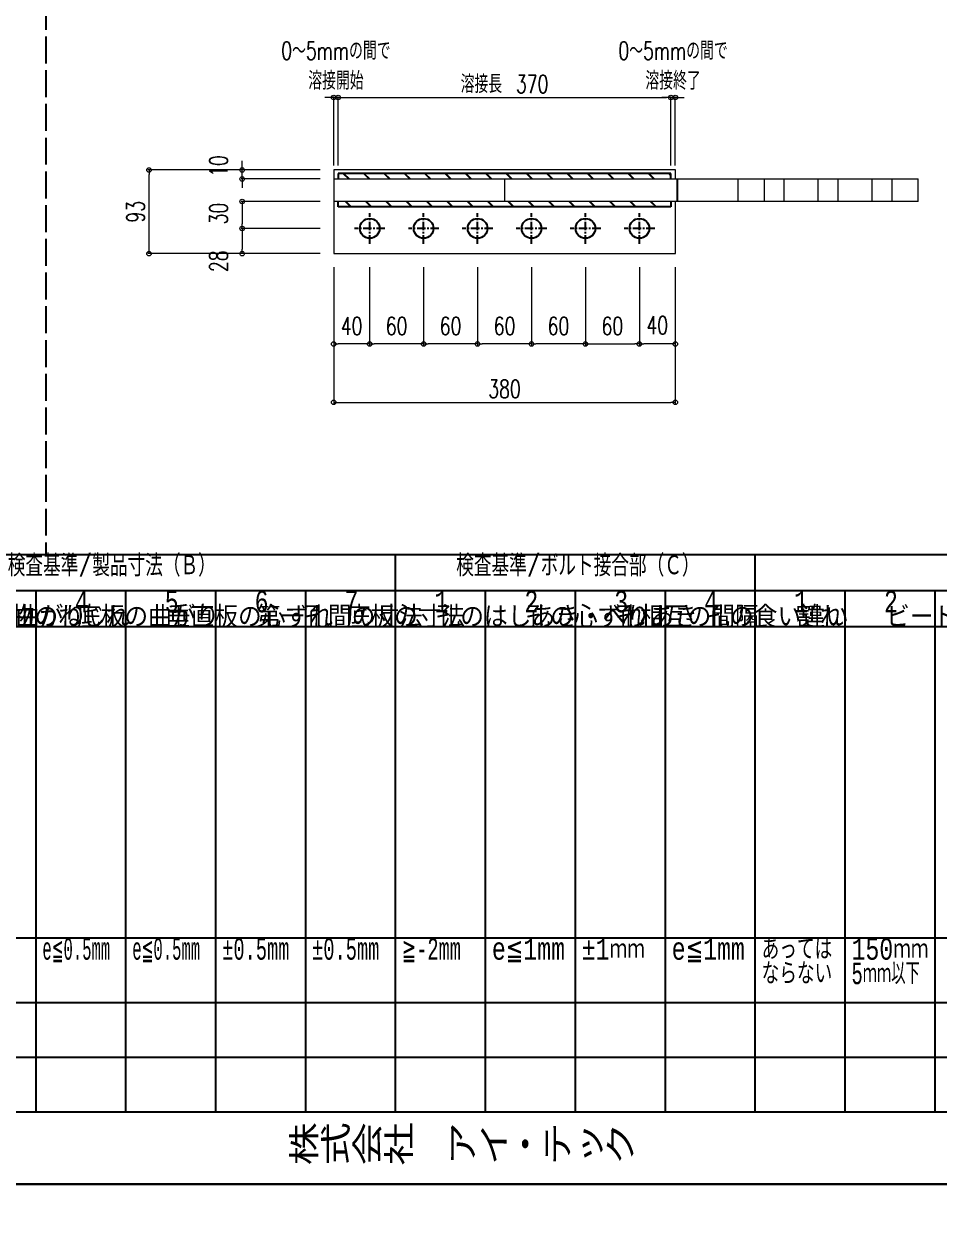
# Model space of a CAD drawing. Header units: millimetres. Extents: x -11384 to 29624, y 0 to 17788.
# Drawn here: x 12459 to 13476, y 7088 to 8418 of the extents above; entities that cross this region are included whole.
import ezdxf
from ezdxf.enums import TextEntityAlignment as Align

# ---------------------------------------------------------------- set-up
doc = ezdxf.new("R2010")
doc.units = ezdxf.units.MM
doc.header["$LTSCALE"] = 5
for name, pattern in [('ACAD_ISO03W100', [30, 12, -18]), ('CENTER1', [10, 6.25, -1.25, 1.25, -1.25]), ('DASHED', [7.5, 6, -1.5])]:
    doc.linetypes.add(name, pattern=pattern)
doc.layers.get('0').update_dxf_attribs({"color": 255})
doc.layers.get('DEFPOINTS').update_dxf_attribs({"color": 255})
for name, color, linetype in [('LAYER6', 7, 'Continuous'), ('寸法', 4, 'Continuous'), ('文字', 7, 'Continuous'), ('溶接', 241, 'Continuous'), ('補助線', 7, 'ACAD_ISO03W100'), ('金物', 142, 'Continuous')]:
    doc.layers.add(name, color=color, linetype=linetype)
doc.styles.add('DLSTANDARD1', font='monotxt.shx', dxfattribs={"width": 0.6, "bigfont": 'extfont'})
doc.styles.add('KANJI', font='simplex.shx', dxfattribs={"width": 0.7, "bigfont": 'extfont2.shx'})
doc.styles.get("Standard").update_dxf_attribs({"font": 'simplex.shx', "width": 0.7, "height": 2.5, "bigfont": '@extfont2.shx'})
doc.styles.add('TATEGAKI', font='txt', dxfattribs={"bigfont": 'bigfont.shx'})
doc.dimstyles.new('一般寸法-小さめ', dxfattribs={"dimscale": 10, "dimtxt": 2, "dimasz": 0.5, "dimexe": 0.125, "dimexo": 1.5, "dimgap": 0.5, "dimtad": 1, "dimtxsty": 'KANJI', "dimblk": 'ORIGIN', "dimcen": 0, "dimclrd": 256, "dimclre": 256, "dimclrt": 256, "dimadec": 0, "dimazin": 0, "dimtfac": 1, "dimtmove": 2, "dimatfit": 2, "dimfxl": 0, "dimtolj": 2, "dimlwd": 5, "dimlwe": 5, "dimarcsym": 0})

# ---------------------------------------------------------------- blocks, each defined once
blk = doc.blocks.new('_Origin')
at = {"color": 0, "linetype": 'ByBlock', "lineweight": -2}
blk.add_line((0, 0), (-1, 0), dxfattribs=at)
blk.add_circle((0, 0), 0.5, dxfattribs=at)
blk = doc.blocks.new('*D892')
at = {"layer": 'DEFPOINTS', "color": 0, "transparency": 16777216}
for p in [(12803.1, 8220.6), (12701.3, 8190.6), (12803.1, 8190.6)]:
    blk.add_point(p, dxfattribs=at)
at = {"layer": '寸法', "lineweight": 5, "transparency": 16777216}
for p, q in [((12788.1, 8220.6), (12700.1, 8220.6)), ((12701.3, 8215.6), (12701.3, 8195.6)), ((12788.1, 8190.6), (12700.1, 8190.6))]:
    blk.add_line(p, q, dxfattribs=at)
at = {"layer": '寸法', "lineweight": 5, "transparency": 16777216, "xscale": 5, "yscale": 5, "zscale": 5}
for p, rotation in [((12701.3, 8220.6), 90), ((12701.3, 8190.6), 270)]:
    blk.add_blockref('_Origin', p, dxfattribs=dict(at, rotation=rotation))
at = {"layer": '寸法', "transparency": 16777216, "insert": (12675.1, 8207.1), "char_height": 20, "attachment_point": 5, "rotation": 90, "style": 'KANJI'}
blk.add_mtext('\\A2;30', dxfattribs=at)
blk = doc.blocks.new('*D902')
at = {"layer": 'DEFPOINTS', "color": 0, "transparency": 16777216}
for p in [(12597.7, 8255.6), (12803.1, 8255.6), (12803.1, 8162.6)]:
    blk.add_point(p, dxfattribs=at)
at = {"layer": '寸法', "lineweight": 5, "transparency": 16777216}
for p, q in [((12788.1, 8255.6), (12596.5, 8255.6)), ((12597.7, 8167.6), (12597.7, 8250.6)), ((12788.1, 8162.6), (12596.5, 8162.6))]:
    blk.add_line(p, q, dxfattribs=at)
at = {"layer": '寸法', "lineweight": 5, "transparency": 16777216, "xscale": 5, "yscale": 5, "zscale": 5}
for p, rotation in [((12597.7, 8255.6), 90), ((12597.7, 8162.6), 270)]:
    blk.add_blockref('_Origin', p, dxfattribs=dict(at, rotation=rotation))
at = {"layer": '寸法', "transparency": 16777216, "insert": (12582.7, 8209.1), "char_height": 20, "attachment_point": 5, "rotation": 90, "style": 'KANJI'}
blk.add_mtext('\\A2;93', dxfattribs=at)
blk = doc.blocks.new('*D893')
at = {"layer": 'DEFPOINTS', "color": 0, "transparency": 16777216}
for p in [(12701.3, 8255.6), (12803.1, 8255.6), (12803.1, 8245.6)]:
    blk.add_point(p, dxfattribs=at)
at = {"layer": '寸法', "lineweight": 5, "transparency": 16777216}
for p, q in [((12701.3, 8260.6), (12701.3, 8265.6)), ((12788.1, 8255.6), (12700.1, 8255.6)), ((12701.3, 8245.6), (12701.3, 8255.6)), ((12788.1, 8245.6), (12700.1, 8245.6)), ((12701.3, 8240.6), (12701.3, 8235.6))]:
    blk.add_line(p, q, dxfattribs=at)
at = {"layer": '寸法', "lineweight": 5, "transparency": 16777216, "xscale": 5, "yscale": 5, "zscale": 5}
for p, rotation in [((12701.3, 8255.6), 270), ((12701.3, 8245.6), 90)]:
    blk.add_blockref('_Origin', p, dxfattribs=dict(at, rotation=rotation))
at = {"layer": '寸法', "transparency": 16777216, "insert": (12675.1, 8260), "char_height": 20, "attachment_point": 5, "rotation": 90, "style": 'KANJI'}
blk.add_mtext('\\A2;10', dxfattribs=at)
blk = doc.blocks.new('*D894')
at = {"layer": 'DEFPOINTS', "color": 0, "transparency": 16777216}
for p in [(12803.1, 8190.6), (12701.3, 8162.6), (12803.1, 8162.6)]:
    blk.add_point(p, dxfattribs=at)
at = {"layer": '寸法', "lineweight": 5, "transparency": 16777216}
for p, q in [((12788.1, 8190.6), (12700.1, 8190.6)), ((12701.3, 8185.6), (12701.3, 8167.6)), ((12788.1, 8162.6), (12700.1, 8162.6))]:
    blk.add_line(p, q, dxfattribs=at)
at = {"layer": '寸法', "lineweight": 5, "transparency": 16777216, "xscale": 5, "yscale": 5, "zscale": 5}
for p, rotation in [((12701.3, 8190.6), 90), ((12701.3, 8162.6), 270)]:
    blk.add_blockref('_Origin', p, dxfattribs=dict(at, rotation=rotation))
at = {"layer": '寸法', "transparency": 16777216, "insert": (12675.1, 8154.1), "char_height": 20, "attachment_point": 5, "rotation": 90, "style": 'KANJI'}
blk.add_mtext('\\A2;28', dxfattribs=at)
blk = doc.blocks.new('*D903')
at = {"layer": 'DEFPOINTS', "color": 0, "transparency": 16777216}
for p in [(12803.1, 8162.6), (13183.1, 8162.6), (13183.1, 7997.2)]:
    blk.add_point(p, dxfattribs=at)
at = {"layer": '寸法', "lineweight": 5, "transparency": 16777216}
for p, q in [((12803.1, 8147.6), (12803.1, 7996)), ((13183.1, 8147.6), (13183.1, 7996)), ((12808.1, 7997.2), (13178.1, 7997.2))]:
    blk.add_line(p, q, dxfattribs=at)
at = {"layer": '寸法', "lineweight": 5, "transparency": 16777216, "xscale": 5, "yscale": 5, "zscale": 5, "rotation": 180}
blk.add_blockref('_Origin', (12803.1, 7997.2), dxfattribs=at)
at = {"layer": '寸法', "lineweight": 5, "transparency": 16777216, "xscale": 5, "yscale": 5, "zscale": 5}
blk.add_blockref('_Origin', (13183.1, 7997.2), dxfattribs=at)
at = {"layer": '寸法', "transparency": 16777216, "insert": (12993.1, 8012.2), "char_height": 20, "attachment_point": 5, "style": 'KANJI'}
blk.add_mtext('\\A2;380', dxfattribs=at)
blk = doc.blocks.new('*D895')
at = {"layer": 'DEFPOINTS', "color": 0, "transparency": 16777216}
for p in [(12903.1, 8162.6), (12963.1, 8162.6), (12903.1, 8062.1)]:
    blk.add_point(p, dxfattribs=at)
at = {"layer": '寸法', "lineweight": 5, "transparency": 16777216}
for p, q in [((12903.1, 8147.6), (12903.1, 8060.9)), ((12963.1, 8147.6), (12963.1, 8060.9)), ((12958.1, 8062.1), (12908.1, 8062.1))]:
    blk.add_line(p, q, dxfattribs=at)
at = {"layer": '寸法', "lineweight": 5, "transparency": 16777216, "xscale": 5, "yscale": 5, "zscale": 5, "rotation": 180}
blk.add_blockref('_Origin', (12903.1, 8062.1), dxfattribs=at)
at = {"layer": '寸法', "lineweight": 5, "transparency": 16777216, "xscale": 5, "yscale": 5, "zscale": 5}
blk.add_blockref('_Origin', (12963.1, 8062.1), dxfattribs=at)
at = {"layer": '寸法', "transparency": 16777216, "insert": (12933.1, 8082.1), "char_height": 20, "attachment_point": 5, "style": 'KANJI'}
blk.add_mtext('\\A2;60', dxfattribs=at)
blk = doc.blocks.new('*D896')
at = {"layer": 'DEFPOINTS', "color": 0, "transparency": 16777216}
for p in [(12803.1, 8162.6), (12843.1, 8162.6), (12803.1, 8062.1)]:
    blk.add_point(p, dxfattribs=at)
at = {"layer": '寸法', "lineweight": 5, "transparency": 16777216}
for p, q in [((12803.1, 8147.6), (12803.1, 8060.9)), ((12843.1, 8147.6), (12843.1, 8060.9)), ((12838.1, 8062.1), (12808.1, 8062.1))]:
    blk.add_line(p, q, dxfattribs=at)
at = {"layer": '寸法', "lineweight": 5, "transparency": 16777216, "xscale": 5, "yscale": 5, "zscale": 5, "rotation": 180}
blk.add_blockref('_Origin', (12803.1, 8062.1), dxfattribs=at)
at = {"layer": '寸法', "lineweight": 5, "transparency": 16777216, "xscale": 5, "yscale": 5, "zscale": 5}
blk.add_blockref('_Origin', (12843.1, 8062.1), dxfattribs=at)
at = {"layer": '寸法', "transparency": 16777216, "insert": (12823.1, 8082.1), "char_height": 20, "attachment_point": 5, "style": 'KANJI'}
blk.add_mtext('\\A2;40', dxfattribs=at)
blk = doc.blocks.new('*D897')
at = {"layer": 'DEFPOINTS', "color": 0, "transparency": 16777216}
for p in [(13023.1, 8162.6), (13083.1, 8162.6), (13023.1, 8062.1)]:
    blk.add_point(p, dxfattribs=at)
at = {"layer": '寸法', "lineweight": 5, "transparency": 16777216}
for p, q in [((13023.1, 8147.6), (13023.1, 8060.9)), ((13083.1, 8147.6), (13083.1, 8060.9)), ((13078.1, 8062.1), (13028.1, 8062.1))]:
    blk.add_line(p, q, dxfattribs=at)
at = {"layer": '寸法', "lineweight": 5, "transparency": 16777216, "xscale": 5, "yscale": 5, "zscale": 5, "rotation": 180}
blk.add_blockref('_Origin', (13023.1, 8062.1), dxfattribs=at)
at = {"layer": '寸法', "lineweight": 5, "transparency": 16777216, "xscale": 5, "yscale": 5, "zscale": 5}
blk.add_blockref('_Origin', (13083.1, 8062.1), dxfattribs=at)
at = {"layer": '寸法', "transparency": 16777216, "insert": (13053.1, 8082.1), "char_height": 20, "attachment_point": 5, "style": 'KANJI'}
blk.add_mtext('\\A2;60', dxfattribs=at)
blk = doc.blocks.new('*D898')
at = {"layer": 'DEFPOINTS', "color": 0, "transparency": 16777216}
for p in [(13083.1, 8162.6), (13143.1, 8162.6), (13143.1, 8062.1)]:
    blk.add_point(p, dxfattribs=at)
at = {"layer": '寸法', "lineweight": 5, "transparency": 16777216}
for p, q in [((13083.1, 8147.6), (13083.1, 8060.9)), ((13143.1, 8147.6), (13143.1, 8060.9)), ((13088.1, 8062.1), (13138.1, 8062.1))]:
    blk.add_line(p, q, dxfattribs=at)
at = {"layer": '寸法', "lineweight": 5, "transparency": 16777216, "xscale": 5, "yscale": 5, "zscale": 5, "rotation": 180}
blk.add_blockref('_Origin', (13083.1, 8062.1), dxfattribs=at)
at = {"layer": '寸法', "lineweight": 5, "transparency": 16777216, "xscale": 5, "yscale": 5, "zscale": 5}
blk.add_blockref('_Origin', (13143.1, 8062.1), dxfattribs=at)
at = {"layer": '寸法', "transparency": 16777216, "insert": (13113.1, 8082.1), "char_height": 20, "attachment_point": 5, "style": 'KANJI'}
blk.add_mtext('\\A2;60', dxfattribs=at)
blk = doc.blocks.new('*D899')
at = {"layer": 'DEFPOINTS', "color": 0, "transparency": 16777216}
for p in [(13143.1, 8162.6), (13183.1, 8162.6), (13143.1, 8062.1)]:
    blk.add_point(p, dxfattribs=at)
at = {"layer": '寸法', "lineweight": 5, "transparency": 16777216}
for p, q in [((13143.1, 8147.6), (13143.1, 8060.9)), ((13183.1, 8147.6), (13183.1, 8060.9)), ((13178.1, 8062.1), (13148.1, 8062.1))]:
    blk.add_line(p, q, dxfattribs=at)
at = {"layer": '寸法', "lineweight": 5, "transparency": 16777216, "xscale": 5, "yscale": 5, "zscale": 5, "rotation": 180}
blk.add_blockref('_Origin', (13143.1, 8062.1), dxfattribs=at)
at = {"layer": '寸法', "lineweight": 5, "transparency": 16777216, "xscale": 5, "yscale": 5, "zscale": 5}
blk.add_blockref('_Origin', (13183.1, 8062.1), dxfattribs=at)
at = {"layer": '寸法', "transparency": 16777216, "insert": (13163.1, 8082.9), "char_height": 20, "attachment_point": 5, "style": 'KANJI'}
blk.add_mtext('\\A2;40', dxfattribs=at)
blk = doc.blocks.new('*D900')
at = {"layer": 'DEFPOINTS', "color": 0, "transparency": 16777216}
for p in [(12963.1, 8162.6), (13023.1, 8162.6), (12963.1, 8062.1)]:
    blk.add_point(p, dxfattribs=at)
at = {"layer": '寸法', "lineweight": 5, "transparency": 16777216}
for p, q in [((12963.1, 8147.6), (12963.1, 8060.9)), ((13023.1, 8147.6), (13023.1, 8060.9)), ((13018.1, 8062.1), (12968.1, 8062.1))]:
    blk.add_line(p, q, dxfattribs=at)
at = {"layer": '寸法', "lineweight": 5, "transparency": 16777216, "xscale": 5, "yscale": 5, "zscale": 5, "rotation": 180}
blk.add_blockref('_Origin', (12963.1, 8062.1), dxfattribs=at)
at = {"layer": '寸法', "lineweight": 5, "transparency": 16777216, "xscale": 5, "yscale": 5, "zscale": 5}
blk.add_blockref('_Origin', (13023.1, 8062.1), dxfattribs=at)
at = {"layer": '寸法', "transparency": 16777216, "insert": (12993.1, 8082.1), "char_height": 20, "attachment_point": 5, "style": 'KANJI'}
blk.add_mtext('\\A2;60', dxfattribs=at)
blk = doc.blocks.new('*D901')
at = {"layer": 'DEFPOINTS', "color": 0, "transparency": 16777216}
for p in [(12843.1, 8162.6), (12903.1, 8162.6), (12843.1, 8062.1)]:
    blk.add_point(p, dxfattribs=at)
at = {"layer": '寸法', "lineweight": 5, "transparency": 16777216}
for p, q in [((12843.1, 8147.6), (12843.1, 8060.9)), ((12903.1, 8147.6), (12903.1, 8060.9)), ((12898.1, 8062.1), (12848.1, 8062.1))]:
    blk.add_line(p, q, dxfattribs=at)
at = {"layer": '寸法', "lineweight": 5, "transparency": 16777216, "xscale": 5, "yscale": 5, "zscale": 5, "rotation": 180}
blk.add_blockref('_Origin', (12843.1, 8062.1), dxfattribs=at)
at = {"layer": '寸法', "lineweight": 5, "transparency": 16777216, "xscale": 5, "yscale": 5, "zscale": 5}
blk.add_blockref('_Origin', (12903.1, 8062.1), dxfattribs=at)
at = {"layer": '寸法', "transparency": 16777216, "insert": (12873.1, 8082.1), "char_height": 20, "attachment_point": 5, "style": 'KANJI'}
blk.add_mtext('\\A2;60', dxfattribs=at)
blk = doc.blocks.new('*D904')
at = {"layer": 'DEFPOINTS', "color": 0, "linetype": 'Continuous', "transparency": 16777216}
for p in [(12808.1, 8336.1), (12803.1, 8245.6), (12808.1, 8245.6)]:
    blk.add_point(p, dxfattribs=at)
at = {"layer": '寸法', "linetype": 'Continuous', "lineweight": 5, "transparency": 16777216}
for p, q in [((12798.1, 8336.1), (12793.1, 8336.1)), ((12803.1, 8260.6), (12803.1, 8337.3)), ((12803.1, 8336.1), (12808.1, 8336.1)), ((12808.1, 8260.6), (12808.1, 8337.3)), ((12813.1, 8336.1), (12818.1, 8336.1))]:
    blk.add_line(p, q, dxfattribs=at)
at = {"layer": '寸法', "linetype": 'Continuous', "lineweight": 5, "transparency": 16777216, "xscale": 5, "yscale": 5, "zscale": 5}
blk.add_blockref('_Origin', (12803.1, 8336.1), dxfattribs=at)
at = {"layer": '寸法', "linetype": 'Continuous', "lineweight": 5, "transparency": 16777216, "xscale": 5, "yscale": 5, "zscale": 5, "rotation": 180}
blk.add_blockref('_Origin', (12808.1, 8336.1), dxfattribs=at)
at = {"layer": '寸法', "linetype": 'Continuous', "transparency": 16777216, "insert": (12805.6, 8371.5), "char_height": 20, "attachment_point": 5, "style": 'KANJI'}
blk.add_mtext('\\A2;0～5mmの間で\\P溶接開始', dxfattribs=at)
blk = doc.blocks.new('*D905')
at = {"layer": 'DEFPOINTS', "color": 0, "linetype": 'Continuous', "transparency": 16777216}
for p in [(13178.1, 8336.1), (12808.1, 8245.6), (13178.1, 8245.6)]:
    blk.add_point(p, dxfattribs=at)
at = {"layer": '寸法', "linetype": 'Continuous', "lineweight": 5, "transparency": 16777216}
for p, q in [((12808.1, 8260.6), (12808.1, 8337.3)), ((12813.1, 8336.1), (13173.1, 8336.1)), ((13178.1, 8260.6), (13178.1, 8337.3))]:
    blk.add_line(p, q, dxfattribs=at)
at = {"layer": '寸法', "linetype": 'Continuous', "lineweight": 5, "transparency": 16777216, "xscale": 5, "yscale": 5, "zscale": 5, "rotation": 180}
blk.add_blockref('_Origin', (12808.1, 8336.1), dxfattribs=at)
at = {"layer": '寸法', "linetype": 'Continuous', "lineweight": 5, "transparency": 16777216, "xscale": 5, "yscale": 5, "zscale": 5}
blk.add_blockref('_Origin', (13178.1, 8336.1), dxfattribs=at)
at = {"layer": '寸法', "linetype": 'Continuous', "transparency": 16777216, "insert": (12993.1, 8351.1), "char_height": 20, "attachment_point": 5, "style": 'KANJI'}
blk.add_mtext('\\A2;溶接長\u3000370', dxfattribs=at)
blk = doc.blocks.new('*D906')
at = {"layer": 'DEFPOINTS', "color": 0, "linetype": 'Continuous', "transparency": 16777216}
for p in [(13183.1, 8336.1), (13178.1, 8245.6), (13183.1, 8245.6)]:
    blk.add_point(p, dxfattribs=at)
at = {"layer": '寸法', "linetype": 'Continuous', "lineweight": 5, "transparency": 16777216}
for p, q in [((13173.1, 8336.1), (13168.1, 8336.1)), ((13178.1, 8260.6), (13178.1, 8337.3)), ((13178.1, 8336.1), (13183.1, 8336.1)), ((13183.1, 8260.6), (13183.1, 8337.3)), ((13188.1, 8336.1), (13193.1, 8336.1))]:
    blk.add_line(p, q, dxfattribs=at)
at = {"layer": '寸法', "linetype": 'Continuous', "lineweight": 5, "transparency": 16777216, "xscale": 5, "yscale": 5, "zscale": 5}
blk.add_blockref('_Origin', (13178.1, 8336.1), dxfattribs=at)
at = {"layer": '寸法', "linetype": 'Continuous', "lineweight": 5, "transparency": 16777216, "xscale": 5, "yscale": 5, "zscale": 5, "rotation": 180}
blk.add_blockref('_Origin', (13183.1, 8336.1), dxfattribs=at)
at = {"layer": '寸法', "linetype": 'Continuous', "transparency": 16777216, "insert": (13180.6, 8371.5), "char_height": 20, "attachment_point": 5, "style": 'KANJI'}
blk.add_mtext('\\A2;0～5mmの間で\\P溶接終了', dxfattribs=at)

msp = doc.modelspace()

# ---------------------------------------------------------------- hatches: boundary and pattern name
at = {"layer": '溶接', "ltscale": 6}
h = msp.add_hatch(dxfattribs=at)
h.set_pattern_fill('JIS_LC_20', color=256, scale=0.8, angle=90)
h.set_pattern_definition([(135, (10898.142, 5166.585), (-11.31371, -11.31371), []), (135, (10898.142, 5166.905), (-11.31371, -11.31371), [])])
h.paths.add_polyline_path([(12986.142, 8245.585), (12808.142, 8245.585), (12808.142, 8251.585), (12986.142, 8251.585)])
h.paths.add_polyline_path([(13169.142, 8245.585), (12986.142, 8245.585), (12986.142, 8251.585), (13169.142, 8251.585)])
h.paths.add_polyline_path([(13178.142, 8245.585), (13169.142, 8245.585), (13169.142, 8251.585), (13178.142, 8251.585)])
h = msp.add_hatch(dxfattribs=at)
h.set_pattern_fill('JIS_LC_20', color=256, scale=0.8, angle=90)
h.set_pattern_definition([(135, (10898.142, 5160.585), (-11.31371, -11.31371), []), (135, (10898.142, 5160.905), (-11.31371, -11.31371), [])])
h.paths.add_polyline_path([(12986.142, 8220.585), (12808.142, 8220.585), (12808.142, 8214.585), (12986.142, 8214.585)])
h.paths.add_polyline_path([(13169.142, 8220.585), (12986.142, 8220.585), (12986.142, 8214.585), (13169.142, 8214.585)])
h.paths.add_polyline_path([(13178.142, 8220.585), (13169.142, 8220.585), (13169.142, 8214.585), (13178.142, 8214.585)])

# ---------------------------------------------------------------- linework, layer by layer
at = {"linetype": 'DASHED', "lineweight": -3}
msp.add_line((12482.899, 9304), (12482.899, 7828), dxfattribs=at)
at = {"linetype": 'Continuous', "lineweight": -3}
for p, q in [((11272, 7828), (14476, 7828)), ((11272, 7788), (14476, 7788)), ((11272, 7748), (14172, 7748)), ((11272, 7401.709), (14172, 7401.709)), ((11272, 7329.936), (14172, 7329.936)), ((11272, 7268.968), (14172, 7268.968))]:
    msp.add_line(p, q, dxfattribs=at)
for points in [[(11192, 9504), (14556, 9504), (14556, 7128), (11192, 7128)], [(11272, 9424), (14476, 9424), (14476, 7208), (11272, 7208)], [(11189.183, 7128), (14553.183, 7128), (14553.183, 4752), (11189.183, 4752)]]:
    msp.add_lwpolyline(points, close=True, dxfattribs=at)
at = {"layer": '寸法', "linetype": 'CENTER1', "ltscale": 0.3}
for p, q in [((12843.142, 8173.585), (12843.142, 8207.585)), ((12903.142, 8173.585), (12903.142, 8207.585)), ((12963.142, 8173.585), (12963.142, 8207.585)), ((13023.142, 8173.585), (13023.142, 8207.585)), ((13083.142, 8173.585), (13083.142, 8207.585)), ((13143.142, 8173.585), (13143.142, 8207.585)), ((12860.142, 8190.585), (12826.142, 8190.585)), ((12920.142, 8190.585), (12886.142, 8190.585)), ((12980.142, 8190.585), (12946.142, 8190.585)), ((13040.142, 8190.585), (13006.142, 8190.585)), ((13100.142, 8190.585), (13066.142, 8190.585)), ((13160.142, 8190.585), (13126.142, 8190.585))]:
    msp.add_line(p, q, dxfattribs=at)
at = {"layer": '寸法', "linetype": 'Continuous'}
for p, q in [((12872, 7208), (12872, 7828)), ((13272, 7208), (13272, 7828)), ((12472, 7208), (12472, 7788)), ((12572, 7208), (12572, 7788)), ((12672, 7208), (12672, 7788)), ((12772, 7208), (12772, 7788)), ((12972, 7208), (12972, 7788)), ((13072, 7208), (13072, 7788)), ((13172, 7208), (13172, 7788)), ((13372, 7208), (13372, 7788)), ((13472, 7208), (13472, 7788))]:
    msp.add_line(p, q, dxfattribs=at)
at = {"layer": '溶接'}
for p, q in [((13178.142, 8251.585), (12808.142, 8251.585)), ((13178.142, 8245.585), (13178.142, 8251.585)), ((13178.142, 8220.585), (13178.142, 8214.585)), ((13178.142, 8214.585), (12808.142, 8214.585))]:
    msp.add_line(p, q, dxfattribs=at)
at = {"layer": '溶接', "linetype": 'Continuous'}
for p, q in [((12808.142, 8251.585), (12808.142, 8245.585)), ((12808.142, 8214.585), (12808.142, 8220.585))]:
    msp.add_line(p, q, dxfattribs=at)
at = {"layer": '補助線', "lineweight": 18}
for p, q in [((13282.142, 8220.585), (13282.142, 8245.585)), ((13304.142, 8220.585), (13304.142, 8245.585)), ((13342.142, 8220.585), (13342.142, 8245.585)), ((13364.142, 8220.585), (13364.142, 8245.585)), ((13402.142, 8220.585), (13402.142, 8245.585)), ((13424.142, 8220.585), (13424.142, 8245.585))]:
    msp.add_line(p, q, dxfattribs=at)
at = {"layer": '金物', "lineweight": 18}
for p, q in [((12803.142, 8255.585), (12803.142, 8162.585)), ((13183.142, 8255.585), (12803.142, 8255.585)), ((13183.142, 8245.585), (13183.142, 8255.585)), ((12803.142, 8245.585), (13453.142, 8245.585)), ((12993.142, 8245.585), (12993.142, 8220.585)), ((12993.142, 8245.585), (12993.142, 8223.585)), ((12993.142, 8245.585), (12993.142, 8223.585)), ((12993.142, 8245.585), (12993.142, 8226.585)), ((13253.142, 8220.585), (13253.142, 8245.585)), ((13453.142, 8220.585), (13453.142, 8245.585)), ((13453.142, 8220.585), (12803.142, 8220.585)), ((13183.142, 8162.585), (13183.142, 8220.585)), ((12803.142, 8162.585), (13183.142, 8162.585))]:
    msp.add_line(p, q, dxfattribs=at)
at = {"layer": '金物', "ltscale": 2}
msp.add_line((13185.142, 8245.585), (13185.142, 8220.585), dxfattribs=at)
at = {"layer": '金物', "ltscale": 2.5}
for centre in [(12843.142, 8190.585), (12903.142, 8190.585), (12963.142, 8190.585), (13023.142, 8190.585), (13083.142, 8190.585), (13143.142, 8190.585)]:
    msp.add_circle(centre, 11, dxfattribs=at)

# ---------------------------------------------------------------- texts
at = {"layer": 'LAYER6', "color": 0, "linetype": 'Continuous', "lineweight": -3, "width": 0.8}
msp.add_text('株式会社\u3000アイ・テック', height=40, dxfattribs=at).set_placement((12752.093, 7150.755))
at = {"layer": '文字', "color": 0, "linetype": 'Continuous', "ltscale": 6, "style": 'DLSTANDARD1'}
for s, width, p in [('検査基準/製品寸法（Ｂ）', 0.74375, (12440.562, 7796.574)), ('検査基準/ボルト接合部（Ｃ）', 0.74375, (12939.39, 7796.574)), ('4', 0.74375, (12515.207, 7756.574)), ('5', 0.74375, (12615.207, 7756.574)), ('6', 0.74375, (12715.207, 7756.574)), ('7', 0.74375, (12815.207, 7756.574)), ('1', 0.74375, (12915.207, 7756.574)), ('2', 0.74375, (13015.207, 7756.574)), ('3', 0.74375, (13115.207, 7756.574)), ('4', 0.74375, (13215.207, 7756.574)), ('1', 0.74375, (13315.207, 7756.574)), ('2', 0.74375, (13415.207, 7756.574)), ('e≦0.5mm', 0.5, (12479.094, 7370.284)), ('e≦0.5mm', 0.5, (12579.094, 7370.284)), ('±0.5mm', 0.6, (12679.094, 7370.284)), ('±0.5mm', 0.6, (12779.094, 7370.284)), ('≧-2mm', 0.6, (12879.094, 7370.284)), ('e≦1mm', 0.74375, (12979.094, 7370.284)), ('±1ｍｍ', 0.74375, (13079.094, 7370.284)), ('e≦1mm', 0.74375, (13179.094, 7370.284)), ('あっては', 0.74375, (13279.094, 7370.284)), ('150ｍｍ', 0.74375, (13379.094, 7370.284)), ('ならない', 0.74375, (13279.094, 7343.08)), ('5ｍｍ以下', 0.6, (13379.094, 7343.08))]:
    msp.add_text(s, height=24, dxfattribs=dict(at, width=width)).set_placement(p, align=Align.BOTTOM_LEFT)
at = {"layer": '文字', "color": 0, "linetype": 'Continuous', "ltscale": 6, "style": 'TATEGAKI'}
for s, p in [('垂直板平面曲がり', (12317.476, 7739.673)), ('金物のねじれ', (12417.476, 7739.673)), ('底板の曲がり', (12517.476, 7739.673)), ('垂直板の心ずれ', (12617.476, 7739.673)), ('第一孔間の寸法', (12717.476, 7739.673)), ('底板の寸法', (12817.476, 7739.673)), ('孔のはしあき・へりあき', (12917.476, 7739.673)), ('孔の心ずれ', (13017.476, 7739.673)), ('孔相互の間隔', (13117.476, 7739.673)), ('孔の食い違い', (13217.476, 7739.673)), ('割れ', (13317.476, 7739.673)), ('ビード表面の不整', (13417.476, 7739.673))]:
    msp.add_text(s, height=24, dxfattribs=at).set_placement(p, align=Align.BOTTOM_LEFT)

# ---------------------------------------------------------------- dimensions: what is measured, and where the dimension line sits
at = {"layer": '寸法', "linetype": 'Continuous'}
for base, p1, p2, text, picture, middle in [((12808.142, 8336.064), (12803.142, 8245.585), (12808.142, 8245.585), '0～<>mmの間で\\P溶接開始', '*D904', (12805.642, 8371.481)), ((13183.142, 8336.064), (13178.142, 8245.585), (13183.142, 8245.585), '0～<>mmの間で\\P溶接終了', '*D906', (13180.642, 8371.481)), ((13178.142, 8336.064), (12808.142, 8245.585), (13178.142, 8245.585), '溶接長\u3000<>', '*D905', (12993.142, 8351.064))]:
    dim = msp.add_linear_dim(base=base, p1=p1, p2=p2, text=text, dimstyle='一般寸法-小さめ', dxfattribs=at)
    dim.commit()
    dim.dimension.update_dxf_attribs({"geometry": picture, "text_midpoint": middle})
at = {"layer": '寸法'}
for base, p1, p2, angle, picture, middle in [((12701.334, 8255.585), (12803.142, 8245.585), (12803.142, 8255.585), 270, '*D893', (12675.084, 8260.042)), ((12701.334, 8190.585), (12803.142, 8220.585), (12803.142, 8190.585), 90, '*D892', (12675.084, 8207.085)), ((12701.334, 8162.585), (12803.142, 8190.585), (12803.142, 8162.585), 90, '*D894', (12675.084, 8154.141))]:
    dim = msp.add_linear_dim(base=base, p1=p1, p2=p2, angle=angle, dimstyle='一般寸法-小さめ', dxfattribs=at)
    dim.commit()
    dim.dimension.update_dxf_attribs({"geometry": picture, "text_midpoint": middle, "dimtype": 160})
dim = msp.add_linear_dim(base=(12597.715, 8255.585), p1=(12803.142, 8162.585), p2=(12803.142, 8255.585), angle=270, dimstyle='一般寸法-小さめ', dxfattribs=at)
dim.commit()
dim.dimension.update_dxf_attribs({"geometry": '*D902', "text_midpoint": (12582.715, 8209.085)})
dim = msp.add_linear_dim(base=(13183.142, 7997.228), p1=(12803.142, 8162.585), p2=(13183.142, 8162.585), dimstyle='一般寸法-小さめ', dxfattribs=at)
dim.commit()
dim.dimension.update_dxf_attribs({"geometry": '*D903', "text_midpoint": (12993.142, 8012.228)})
for base, p1, p2, picture, middle in [((12803.142, 8062.105), (12843.142, 8162.585), (12803.142, 8162.585), '*D896', (12823.142, 8082.105)), ((12843.142, 8062.105), (12903.142, 8162.585), (12843.142, 8162.585), '*D901', (12873.142, 8082.105)), ((12903.142, 8062.105), (12963.142, 8162.585), (12903.142, 8162.585), '*D895', (12933.142, 8082.105)), ((12963.142, 8062.105), (13023.142, 8162.585), (12963.142, 8162.585), '*D900', (12993.142, 8082.105)), ((13023.142, 8062.105), (13083.142, 8162.585), (13023.142, 8162.585), '*D897', (13053.142, 8082.105)), ((13143.142, 8062.105), (13083.142, 8162.585), (13143.142, 8162.585), '*D898', (13113.142, 8082.105)), ((13143.142, 8062.105), (13183.142, 8162.585), (13143.142, 8162.585), '*D899', (13163.142, 8082.867))]:
    dim = msp.add_linear_dim(base=base, p1=p1, p2=p2, dimstyle='一般寸法-小さめ', dxfattribs=at)
    dim.commit()
    dim.dimension.update_dxf_attribs({"geometry": picture, "text_midpoint": middle, "dimtype": 160})

doc.saveas('drawing.dxf')
